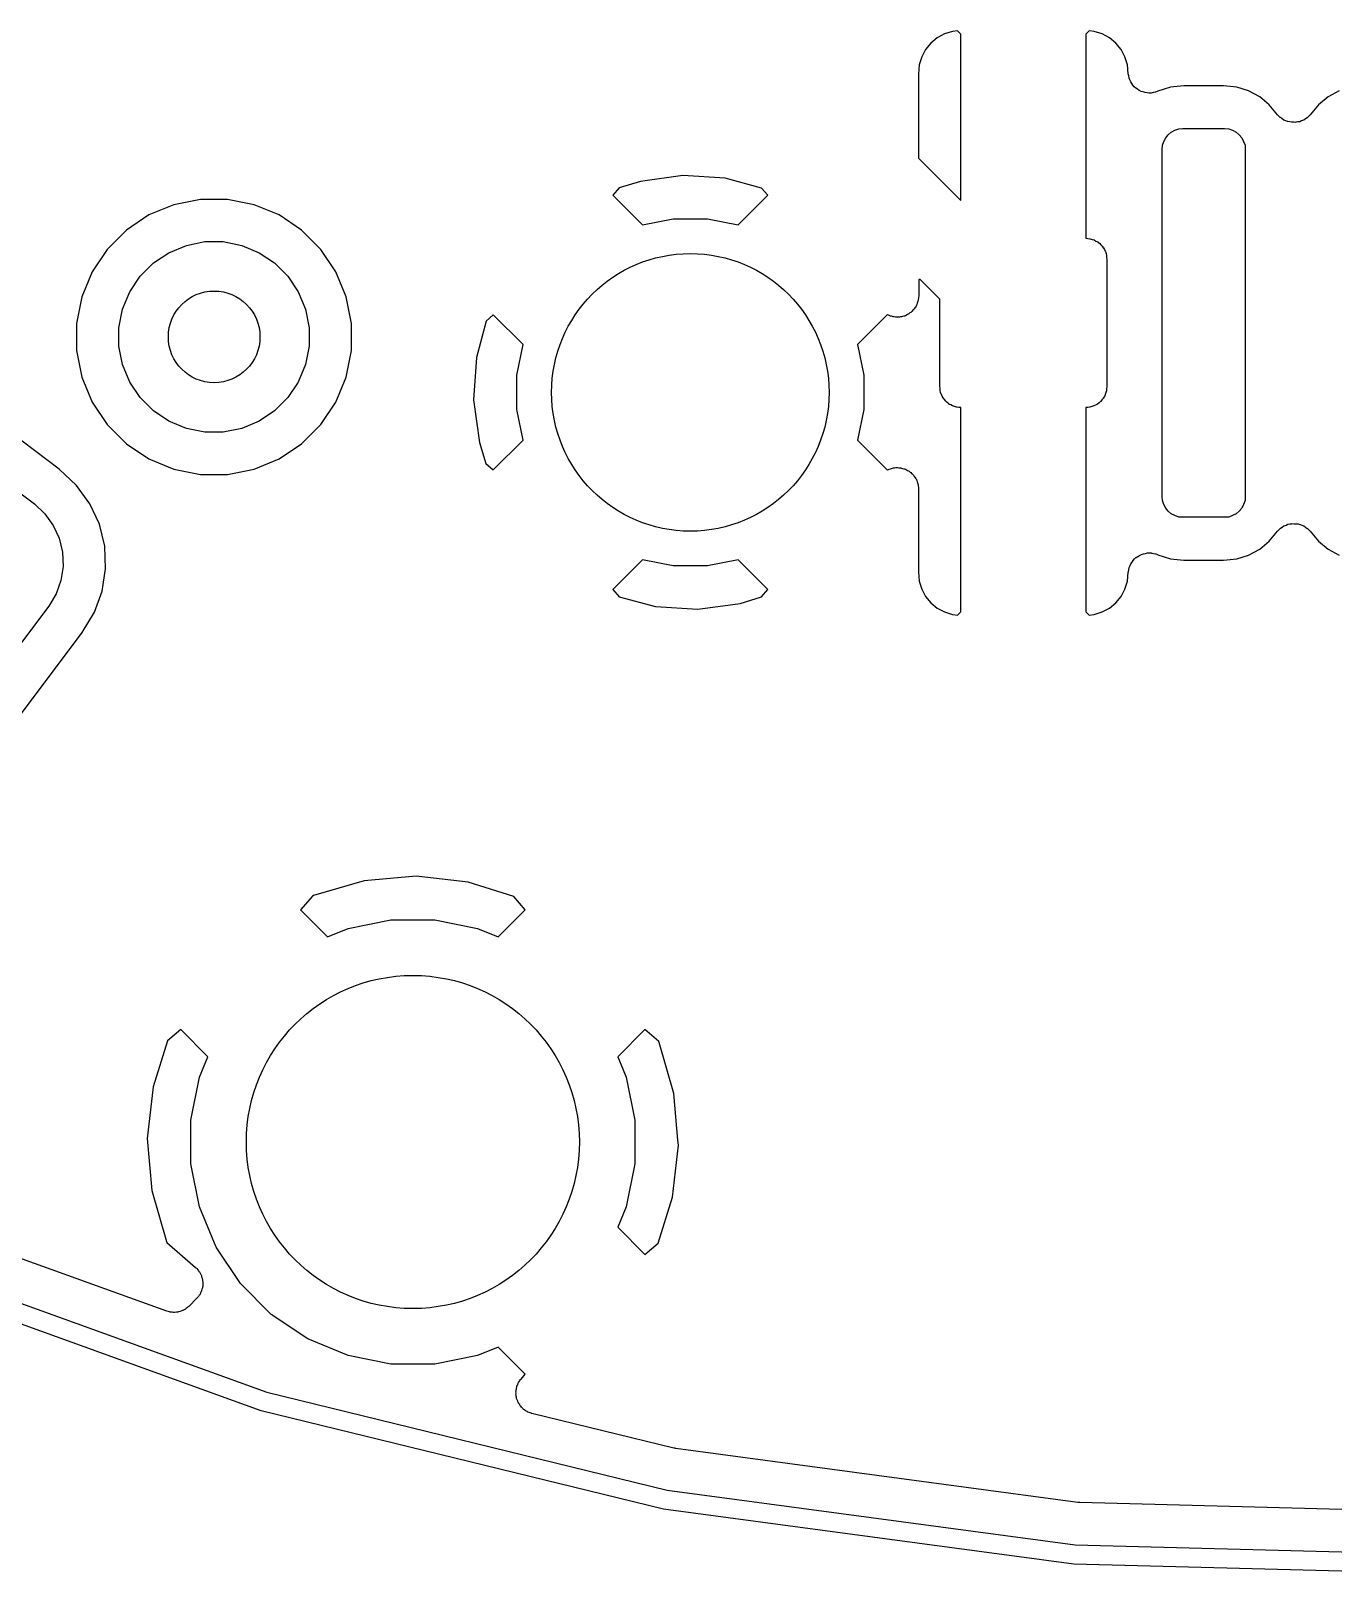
# Model space of a CAD drawing. Extents: x 176.5 to 204.5, y -115.6 to -87.6.
# Drawn here: x 185.62 to 190.32, y -115.61 to -110.05 of the extents above; entities that cross this region are included whole.
import ezdxf

# ---------------------------------------------------------------- set-up
doc = ezdxf.new("R2010")
doc.units = 0
doc.layers.add('BLACK', color=7, linetype='CONTINUOUS')

msp = doc.modelspace()

# ---------------------------------------------------------------- linework, layer by layer
at = {"layer": 'BLACK', "linetype": 'CONTINUOUS'}
for p, q in [((188.916, -110.059), (188.89, -110.073)), ((188.945, -110.05), (188.916, -110.059)), ((188.963, -110.048), (188.945, -110.05)), ((188.975, -110.06), (188.963, -110.048)), ((188.975, -110.659), (188.975, -110.06)), ((189.437, -110.048), (189.425, -110.06)), ((189.425, -110.06), (189.425, -110.795)), ((189.455, -110.05), (189.437, -110.048)), ((189.484, -110.059), (189.455, -110.05)), ((189.51, -110.073), (189.484, -110.059)), ((188.848, -110.115), (188.834, -110.141)), ((188.867, -110.092), (188.848, -110.115)), ((188.89, -110.073), (188.867, -110.092)), ((189.533, -110.092), (189.51, -110.073)), ((189.552, -110.115), (189.533, -110.092)), ((189.566, -110.141), (189.552, -110.115)), ((188.825, -110.17), (188.822, -110.204)), ((188.834, -110.141), (188.825, -110.17)), ((189.575, -110.17), (189.566, -110.141)), ((189.578, -110.203), (189.575, -110.17)), ((188.822, -110.204), (188.822, -110.507)), ((189.58, -110.21), (189.578, -110.203)), ((189.581, -110.217), (189.58, -110.21)), ((189.581, -110.218), (189.581, -110.217)), ((189.584, -110.224), (189.581, -110.218)), ((189.581, -110.218), (189.581, -110.218)), ((189.587, -110.231), (189.584, -110.224)), ((189.591, -110.238), (189.587, -110.231)), ((189.587, -110.231), (189.587, -110.231)), ((189.587, -110.231), (189.587, -110.231)), ((189.595, -110.244), (189.591, -110.238)), ((189.6, -110.249), (189.595, -110.244)), ((189.595, -110.244), (189.595, -110.244)), ((189.595, -110.244), (189.595, -110.244)), ((189.605, -110.254), (189.6, -110.249)), ((189.606, -110.254), (189.605, -110.254)), ((189.612, -110.258), (189.606, -110.254)), ((189.606, -110.254), (189.606, -110.254)), ((189.618, -110.263), (189.612, -110.258)), ((189.625, -110.266), (189.618, -110.263)), ((189.618, -110.263), (189.618, -110.263)), ((189.618, -110.263), (189.618, -110.263)), ((189.631, -110.268), (189.625, -110.266)), ((189.632, -110.268), (189.631, -110.268)), ((189.639, -110.27), (189.632, -110.268)), ((189.632, -110.268), (189.632, -110.268)), ((189.646, -110.271), (189.639, -110.27)), ((189.654, -110.272), (189.646, -110.271)), ((189.646, -110.271), (189.646, -110.271)), ((189.646, -110.271), (189.646, -110.271)), ((189.661, -110.272), (189.654, -110.272)), ((189.668, -110.27), (189.661, -110.272)), ((189.661, -110.272), (189.661, -110.272)), ((189.661, -110.272), (189.661, -110.272)), ((189.675, -110.269), (189.668, -110.27)), ((189.676, -110.269), (189.675, -110.269)), ((189.682, -110.266), (189.676, -110.269)), ((189.676, -110.269), (189.676, -110.269)), ((189.685, -110.265), (189.682, -110.266)), ((189.73, -110.251), (189.685, -110.265)), ((189.779, -110.246), (189.73, -110.251)), ((189.921, -110.246), (189.779, -110.246)), ((189.97, -110.251), (189.921, -110.246)), ((190.012, -110.264), (189.97, -110.251)), ((190.052, -110.285), (190.012, -110.264)), ((190.086, -110.314), (190.052, -110.285)), ((190.298, -110.285), (190.264, -110.314)), ((190.338, -110.264), (190.298, -110.285)), ((190.116, -110.35), (190.086, -110.314)), ((190.121, -110.355), (190.116, -110.35)), ((190.234, -110.35), (190.233, -110.351)), ((190.264, -110.314), (190.234, -110.35)), ((190.234, -110.35), (190.234, -110.35)), ((190.234, -110.35), (190.234, -110.35)), ((190.234, -110.35), (190.234, -110.35)), ((189.746, -110.406), (189.76, -110.401)), ((189.76, -110.401), (189.775, -110.4)), ((189.775, -110.4), (189.925, -110.4)), ((189.925, -110.4), (189.94, -110.401)), ((189.94, -110.401), (189.954, -110.406)), ((190.126, -110.36), (190.121, -110.355)), ((190.127, -110.36), (190.126, -110.36)), ((190.126, -110.36), (190.126, -110.36)), ((190.133, -110.365), (190.127, -110.36)), ((190.139, -110.369), (190.133, -110.365)), ((190.146, -110.372), (190.139, -110.369)), ((190.139, -110.369), (190.139, -110.369)), ((190.139, -110.369), (190.139, -110.369)), ((190.152, -110.374), (190.146, -110.372)), ((190.153, -110.374), (190.152, -110.374)), ((190.152, -110.374), (190.152, -110.374)), ((190.16, -110.376), (190.153, -110.374)), ((190.167, -110.377), (190.16, -110.376)), ((190.175, -110.377), (190.167, -110.377)), ((190.167, -110.377), (190.167, -110.377)), ((190.167, -110.377), (190.167, -110.377)), ((190.182, -110.378), (190.175, -110.377)), ((190.189, -110.376), (190.182, -110.377)), ((190.182, -110.377), (190.182, -110.377)), ((190.182, -110.377), (190.182, -110.378)), ((190.196, -110.375), (190.189, -110.376)), ((190.197, -110.375), (190.196, -110.375)), ((190.203, -110.372), (190.197, -110.375)), ((190.197, -110.375), (190.197, -110.375)), ((190.21, -110.369), (190.203, -110.372)), ((190.211, -110.369), (190.21, -110.369)), ((190.21, -110.369), (190.21, -110.369)), ((190.217, -110.365), (190.211, -110.369)), ((190.223, -110.361), (190.217, -110.365)), ((190.228, -110.356), (190.223, -110.361)), ((190.223, -110.361), (190.223, -110.361)), ((190.223, -110.361), (190.223, -110.361)), ((190.233, -110.351), (190.228, -110.356)), ((189.7, -110.475), (189.701, -110.46)), ((189.701, -110.46), (189.706, -110.446)), ((189.706, -110.446), (189.713, -110.433)), ((189.713, -110.433), (189.722, -110.422)), ((189.722, -110.422), (189.733, -110.413)), ((189.733, -110.413), (189.746, -110.406)), ((189.954, -110.406), (189.967, -110.413)), ((189.967, -110.413), (189.978, -110.422)), ((189.978, -110.422), (189.987, -110.433)), ((189.987, -110.433), (189.994, -110.446)), ((189.994, -110.446), (189.999, -110.46)), ((189.999, -110.46), (190, -110.475)), ((188.822, -110.507), (188.975, -110.659)), ((189.7, -111.725), (189.7, -110.475)), ((190, -110.475), (190, -111.725)), ((187.973, -110.569), (187.82, -110.59)), ((188.126, -110.579), (187.973, -110.569)), ((187.744, -110.613), (187.721, -110.64)), ((187.82, -110.59), (187.744, -110.613)), ((188.257, -110.614), (188.126, -110.579)), ((188.279, -110.64), (188.257, -110.614)), ((186.139, -110.674), (186.049, -110.711)), ((186.235, -110.655), (186.139, -110.674)), ((186.332, -110.655), (186.235, -110.655)), ((186.428, -110.674), (186.332, -110.655)), ((186.518, -110.711), (186.428, -110.674)), ((187.721, -110.64), (187.828, -110.747)), ((188.172, -110.747), (188.279, -110.64)), ((186.049, -110.711), (185.968, -110.766)), ((186.599, -110.766), (186.518, -110.711)), ((187.828, -110.747), (187.938, -110.725)), ((187.938, -110.725), (188.062, -110.725)), ((188.062, -110.725), (188.172, -110.747)), ((185.968, -110.766), (185.899, -110.835)), ((186.668, -110.835), (186.599, -110.766)), ((189.425, -110.795), (189.426, -110.795)), ((189.426, -110.795), (189.426, -110.795)), ((189.426, -110.795), (189.426, -110.795)), ((189.426, -110.795), (189.426, -110.795)), ((189.426, -110.795), (189.433, -110.796)), ((185.899, -110.835), (185.845, -110.916)), ((186.065, -110.884), (186.121, -110.847)), ((186.121, -110.847), (186.184, -110.821)), ((186.184, -110.821), (186.25, -110.807)), ((186.25, -110.807), (186.317, -110.807)), ((186.317, -110.807), (186.384, -110.821)), ((186.384, -110.821), (186.446, -110.847)), ((186.446, -110.847), (186.502, -110.884)), ((186.723, -110.916), (186.668, -110.835)), ((189.433, -110.796), (189.44, -110.797)), ((189.44, -110.797), (189.441, -110.797)), ((189.441, -110.797), (189.441, -110.797)), ((189.441, -110.797), (189.448, -110.799)), ((189.448, -110.799), (189.455, -110.801)), ((189.455, -110.801), (189.455, -110.801)), ((189.455, -110.801), (189.455, -110.801)), ((189.455, -110.801), (189.461, -110.805)), ((189.461, -110.805), (189.468, -110.808)), ((189.468, -110.808), (189.468, -110.808)), ((189.468, -110.808), (189.468, -110.809)), ((189.468, -110.809), (189.474, -110.813)), ((189.474, -110.813), (189.479, -110.818)), ((189.479, -110.818), (189.479, -110.818)), ((189.479, -110.818), (189.479, -110.818)), ((189.479, -110.818), (189.484, -110.824)), ((189.484, -110.824), (189.488, -110.829)), ((189.488, -110.829), (189.489, -110.829)), ((189.489, -110.829), (189.489, -110.83)), ((189.489, -110.83), (189.492, -110.836)), ((189.492, -110.836), (189.495, -110.842)), ((189.495, -110.842), (189.496, -110.843)), ((189.496, -110.843), (189.496, -110.843)), ((189.496, -110.843), (189.498, -110.85)), ((189.498, -110.85), (189.5, -110.857)), ((186.017, -110.932), (186.065, -110.884)), ((186.502, -110.884), (186.55, -110.932)), ((189.5, -110.857), (189.5, -110.857)), ((189.5, -110.857), (189.5, -110.857)), ((189.5, -110.857), (189.5, -110.864)), ((189.5, -110.864), (189.501, -110.871)), ((189.501, -110.871), (189.501, -111.329)), ((185.845, -110.916), (185.807, -111.006)), ((185.98, -110.988), (186.017, -110.932)), ((186.55, -110.932), (186.587, -110.988)), ((186.76, -111.006), (186.723, -110.916)), ((188.825, -110.944), (188.823, -110.945)), ((188.823, -110.945), (188.823, -111.003)), ((188.828, -110.943), (188.825, -110.944)), ((188.899, -111.014), (188.828, -110.943)), ((185.807, -111.006), (185.788, -111.102)), ((185.954, -111.05), (185.98, -110.988)), ((186.587, -110.988), (186.613, -111.05)), ((186.779, -111.102), (186.76, -111.006)), ((188.822, -111.011), (188.821, -111.015)), ((188.821, -111.015), (188.821, -111.019)), ((188.823, -111.004), (188.822, -111.008)), ((188.822, -111.008), (188.822, -111.011)), ((188.823, -111.003), (188.823, -111.004)), ((188.899, -111.329), (188.899, -111.014)), ((185.941, -111.117), (185.954, -111.05)), ((186.613, -111.05), (186.626, -111.117)), ((187.29, -111.071), (187.264, -111.093)), ((187.397, -111.178), (187.29, -111.071)), ((188.711, -111.07), (188.603, -111.178)), ((188.711, -111.071), (188.711, -111.07)), ((188.714, -111.072), (188.711, -111.071)), ((188.717, -111.073), (188.714, -111.072)), ((188.721, -111.075), (188.717, -111.073)), ((188.779, -111.072), (188.775, -111.074)), ((188.783, -111.07), (188.779, -111.072)), ((188.785, -111.068), (188.783, -111.07)), ((188.788, -111.067), (188.785, -111.068)), ((188.791, -111.064), (188.788, -111.067)), ((188.795, -111.062), (188.791, -111.064)), ((188.797, -111.06), (188.795, -111.062)), ((188.8, -111.058), (188.797, -111.06)), ((188.802, -111.054), (188.8, -111.058)), ((188.805, -111.051), (188.802, -111.054)), ((188.807, -111.049), (188.805, -111.051)), ((188.809, -111.046), (188.807, -111.049)), ((188.811, -111.043), (188.809, -111.046)), ((188.814, -111.039), (188.811, -111.043)), ((188.815, -111.036), (188.814, -111.039)), ((188.816, -111.033), (188.815, -111.036)), ((188.818, -111.029), (188.816, -111.033)), ((188.819, -111.025), (188.818, -111.029)), ((188.82, -111.022), (188.819, -111.025)), ((188.821, -111.019), (188.82, -111.022)), ((185.788, -111.102), (185.788, -111.199)), ((185.941, -111.184), (185.941, -111.117)), ((186.626, -111.117), (186.626, -111.184)), ((186.779, -111.199), (186.779, -111.102)), ((187.264, -111.093), (187.229, -111.224)), ((188.725, -111.076), (188.721, -111.075)), ((188.728, -111.077), (188.725, -111.076)), ((188.731, -111.078), (188.728, -111.077)), ((188.735, -111.078), (188.731, -111.078)), ((188.739, -111.079), (188.735, -111.078)), ((188.743, -111.079), (188.739, -111.079)), ((188.746, -111.079), (188.743, -111.079)), ((188.75, -111.079), (188.746, -111.079)), ((188.754, -111.079), (188.75, -111.079)), ((188.757, -111.078), (188.754, -111.079)), ((188.761, -111.078), (188.757, -111.078)), ((188.765, -111.077), (188.761, -111.078)), ((188.769, -111.076), (188.765, -111.077)), ((188.772, -111.075), (188.769, -111.076)), ((188.775, -111.074), (188.772, -111.075)), ((185.726, -111.627), (185.099, -111.155)), ((185.954, -111.25), (185.941, -111.184)), ((186.626, -111.184), (186.613, -111.25)), ((187.375, -111.288), (187.397, -111.178)), ((188.603, -111.178), (188.625, -111.288)), ((184.937, -111.226), (185.636, -111.752)), ((185.788, -111.199), (185.807, -111.295)), ((186.76, -111.295), (186.779, -111.199)), ((187.229, -111.224), (187.219, -111.377)), ((185.807, -111.295), (185.845, -111.385)), ((185.98, -111.313), (185.954, -111.25)), ((186.613, -111.25), (186.587, -111.313)), ((186.737, -111.35), (186.76, -111.295)), ((187.375, -111.412), (187.375, -111.288)), ((188.625, -111.288), (188.625, -111.412)), ((186.017, -111.369), (185.98, -111.313)), ((186.587, -111.313), (186.55, -111.369)), ((186.723, -111.385), (186.737, -111.35)), ((188.9, -111.336), (188.899, -111.329)), ((188.9, -111.343), (188.9, -111.336)), ((188.902, -111.35), (188.9, -111.343)), ((188.9, -111.343), (188.9, -111.343)), ((188.9, -111.343), (188.9, -111.343)), ((188.904, -111.357), (188.902, -111.35)), ((189.497, -111.351), (189.495, -111.358)), ((189.5, -111.344), (189.497, -111.351)), ((189.501, -111.33), (189.5, -111.337)), ((189.5, -111.337), (189.5, -111.344)), ((189.5, -111.344), (189.5, -111.344)), ((189.5, -111.344), (189.5, -111.344)), ((189.501, -111.329), (189.501, -111.329)), ((189.501, -111.329), (189.501, -111.329)), ((189.501, -111.329), (189.501, -111.329)), ((189.501, -111.329), (189.501, -111.33)), ((185.845, -111.385), (185.899, -111.466)), ((186.065, -111.417), (186.017, -111.369)), ((186.55, -111.369), (186.502, -111.417)), ((186.668, -111.466), (186.723, -111.385)), ((187.219, -111.377), (187.24, -111.53)), ((188.905, -111.358), (188.904, -111.357)), ((188.904, -111.357), (188.904, -111.357)), ((188.908, -111.364), (188.905, -111.358)), ((188.911, -111.37), (188.908, -111.364)), ((188.911, -111.371), (188.911, -111.37)), ((188.912, -111.371), (188.911, -111.371)), ((188.916, -111.376), (188.912, -111.371)), ((188.921, -111.382), (188.916, -111.376)), ((188.926, -111.387), (188.921, -111.382)), ((188.921, -111.382), (188.921, -111.382)), ((188.921, -111.382), (188.921, -111.382)), ((188.932, -111.391), (188.926, -111.387)), ((188.932, -111.392), (188.932, -111.391)), ((188.939, -111.395), (188.932, -111.392)), ((188.932, -111.392), (188.932, -111.392)), ((188.945, -111.399), (188.939, -111.395)), ((188.952, -111.401), (188.945, -111.399)), ((188.945, -111.399), (188.945, -111.399)), ((188.945, -111.399), (188.945, -111.399)), ((188.959, -111.403), (188.952, -111.401)), ((188.96, -111.403), (188.959, -111.403)), ((188.959, -111.403), (188.959, -111.403)), ((188.967, -111.404), (188.96, -111.403)), ((188.974, -111.405), (188.967, -111.404)), ((188.975, -111.405), (188.974, -111.405)), ((188.974, -111.405), (188.974, -111.405)), ((188.974, -111.405), (188.974, -111.405)), ((188.974, -111.405), (188.974, -111.405)), ((188.975, -112.14), (188.975, -111.405)), ((189.432, -111.404), (189.425, -111.405)), ((189.425, -111.405), (189.425, -112.14)), ((189.439, -111.403), (189.432, -111.404)), ((189.44, -111.403), (189.439, -111.403)), ((189.447, -111.401), (189.44, -111.403)), ((189.44, -111.403), (189.44, -111.403)), ((189.454, -111.399), (189.447, -111.401)), ((189.46, -111.396), (189.454, -111.399)), ((189.454, -111.399), (189.454, -111.399)), ((189.454, -111.399), (189.454, -111.399)), ((189.467, -111.392), (189.46, -111.396)), ((189.473, -111.388), (189.467, -111.392)), ((189.467, -111.392), (189.467, -111.392)), ((189.467, -111.392), (189.467, -111.392)), ((189.478, -111.383), (189.473, -111.388)), ((189.479, -111.383), (189.478, -111.383)), ((189.478, -111.383), (189.478, -111.383)), ((189.483, -111.377), (189.479, -111.383)), ((189.488, -111.372), (189.483, -111.377)), ((189.492, -111.365), (189.488, -111.371)), ((189.488, -111.371), (189.488, -111.371)), ((189.488, -111.371), (189.488, -111.372)), ((189.495, -111.359), (189.492, -111.365)), ((189.495, -111.358), (189.495, -111.358)), ((189.495, -111.358), (189.495, -111.359)), ((186.121, -111.454), (186.065, -111.417)), ((186.184, -111.48), (186.121, -111.454)), ((186.446, -111.454), (186.384, -111.48)), ((186.502, -111.417), (186.446, -111.454)), ((187.397, -111.522), (187.375, -111.412)), ((188.625, -111.412), (188.603, -111.522)), ((185.899, -111.466), (185.968, -111.535)), ((186.25, -111.493), (186.184, -111.48)), ((186.317, -111.493), (186.25, -111.493)), ((186.384, -111.48), (186.317, -111.493)), ((186.599, -111.535), (186.668, -111.466)), ((185.968, -111.535), (186.049, -111.589)), ((186.518, -111.589), (186.599, -111.535)), ((187.24, -111.53), (187.263, -111.606)), ((187.29, -111.629), (187.397, -111.522)), ((188.603, -111.522), (188.711, -111.63)), ((185.788, -111.685), (185.726, -111.627)), ((186.049, -111.589), (186.139, -111.627)), ((186.139, -111.627), (186.235, -111.646)), ((186.332, -111.646), (186.428, -111.627)), ((186.428, -111.627), (186.518, -111.589)), ((187.263, -111.606), (187.29, -111.629)), ((188.711, -111.629), (188.714, -111.628)), ((188.711, -111.63), (188.711, -111.629)), ((188.714, -111.628), (188.717, -111.627)), ((188.717, -111.627), (188.721, -111.625)), ((188.721, -111.625), (188.725, -111.624)), ((188.725, -111.624), (188.729, -111.623)), ((188.729, -111.623), (188.732, -111.622)), ((188.732, -111.622), (188.736, -111.622)), ((188.736, -111.622), (188.74, -111.621)), ((188.74, -111.621), (188.743, -111.621)), ((188.743, -111.621), (188.747, -111.621)), ((188.747, -111.621), (188.751, -111.622)), ((188.751, -111.622), (188.755, -111.622)), ((188.755, -111.622), (188.758, -111.622)), ((188.758, -111.622), (188.761, -111.623)), ((188.761, -111.623), (188.765, -111.624)), ((188.765, -111.624), (188.769, -111.625)), ((188.769, -111.625), (188.772, -111.626)), ((188.772, -111.626), (188.775, -111.627)), ((188.775, -111.627), (188.779, -111.629)), ((188.779, -111.629), (188.783, -111.631)), ((186.235, -111.646), (186.332, -111.646)), ((188.783, -111.631), (188.786, -111.633)), ((188.786, -111.633), (188.789, -111.634)), ((188.789, -111.634), (188.792, -111.637)), ((188.792, -111.637), (188.795, -111.639)), ((188.795, -111.639), (188.797, -111.642)), ((188.797, -111.642), (188.8, -111.644)), ((188.8, -111.644), (188.803, -111.647)), ((188.803, -111.647), (188.805, -111.65)), ((188.805, -111.65), (188.807, -111.653)), ((188.807, -111.653), (188.809, -111.655)), ((188.809, -111.655), (188.811, -111.659)), ((188.811, -111.659), (188.814, -111.662)), ((188.814, -111.662), (188.815, -111.665)), ((188.815, -111.665), (188.816, -111.668)), ((188.816, -111.668), (188.818, -111.672)), ((188.818, -111.672), (188.819, -111.676)), ((188.819, -111.676), (188.82, -111.679)), ((188.82, -111.679), (188.821, -111.683)), ((188.821, -111.683), (188.821, -111.687)), ((185.836, -111.751), (185.788, -111.685)), ((188.821, -111.687), (188.822, -111.691)), ((188.822, -111.691), (188.822, -111.694)), ((188.822, -111.694), (188.822, -111.697)), ((188.822, -111.697), (188.822, -111.996)), ((189.701, -111.74), (189.7, -111.725)), ((189.706, -111.754), (189.701, -111.74)), ((189.999, -111.74), (189.994, -111.754)), ((190, -111.725), (189.999, -111.74)), ((185.636, -111.752), (185.674, -111.787)), ((185.674, -111.787), (185.704, -111.829)), ((185.871, -111.825), (185.836, -111.751)), ((189.713, -111.767), (189.706, -111.754)), ((189.722, -111.778), (189.713, -111.767)), ((189.733, -111.787), (189.722, -111.778)), ((189.746, -111.794), (189.733, -111.787)), ((189.76, -111.799), (189.746, -111.794)), ((189.954, -111.794), (189.94, -111.799)), ((189.967, -111.787), (189.954, -111.794)), ((189.978, -111.778), (189.967, -111.787)), ((189.987, -111.767), (189.978, -111.778)), ((189.994, -111.754), (189.987, -111.767)), ((185.704, -111.829), (185.726, -111.875)), ((185.89, -111.904), (185.871, -111.825)), ((189.775, -111.8), (189.76, -111.799)), ((189.925, -111.8), (189.775, -111.8)), ((189.94, -111.799), (189.925, -111.8)), ((190.086, -111.886), (190.116, -111.85)), ((190.116, -111.85), (190.117, -111.849)), ((190.116, -111.85), (190.116, -111.85)), ((190.116, -111.85), (190.116, -111.85)), ((190.116, -111.85), (190.116, -111.85)), ((190.117, -111.849), (190.122, -111.844)), ((190.122, -111.844), (190.127, -111.839)), ((190.127, -111.839), (190.133, -111.835)), ((190.127, -111.839), (190.127, -111.839)), ((190.127, -111.839), (190.127, -111.839)), ((190.133, -111.835), (190.139, -111.831)), ((190.139, -111.831), (190.14, -111.831)), ((190.14, -111.831), (190.147, -111.828)), ((190.14, -111.831), (190.14, -111.831)), ((190.147, -111.828), (190.153, -111.825)), ((190.153, -111.825), (190.153, -111.825)), ((190.153, -111.825), (190.154, -111.825)), ((190.154, -111.825), (190.161, -111.824)), ((190.161, -111.824), (190.168, -111.823)), ((190.168, -111.823), (190.168, -111.822)), ((190.168, -111.822), (190.176, -111.823)), ((190.168, -111.823), (190.168, -111.823)), ((190.176, -111.823), (190.183, -111.823)), ((190.183, -111.823), (190.183, -111.823)), ((190.183, -111.823), (190.183, -111.823)), ((190.183, -111.823), (190.19, -111.824)), ((190.19, -111.824), (190.197, -111.826)), ((190.197, -111.826), (190.198, -111.826)), ((190.198, -111.826), (190.198, -111.826)), ((190.198, -111.826), (190.204, -111.828)), ((190.204, -111.828), (190.211, -111.831)), ((190.211, -111.831), (190.211, -111.831)), ((190.211, -111.831), (190.211, -111.831)), ((190.211, -111.831), (190.217, -111.836)), ((190.217, -111.836), (190.223, -111.84)), ((190.223, -111.84), (190.224, -111.84)), ((190.224, -111.84), (190.224, -111.84)), ((190.224, -111.84), (190.229, -111.845)), ((190.229, -111.845), (190.234, -111.85)), ((190.234, -111.85), (190.264, -111.886)), ((185.726, -111.875), (185.738, -111.925)), ((185.893, -111.985), (185.89, -111.904)), ((190.052, -111.915), (190.086, -111.886)), ((190.264, -111.886), (190.298, -111.915)), ((185.738, -111.925), (185.74, -111.977)), ((187.828, -111.953), (187.721, -112.06)), ((187.938, -111.975), (187.828, -111.953)), ((188.172, -111.953), (188.062, -111.975)), ((188.279, -112.06), (188.172, -111.953)), ((189.588, -111.968), (189.592, -111.962)), ((189.592, -111.962), (189.596, -111.956)), ((189.596, -111.955), (189.601, -111.95)), ((189.596, -111.956), (189.596, -111.955)), ((189.596, -111.955), (189.596, -111.955)), ((189.601, -111.95), (189.606, -111.945)), ((189.606, -111.945), (189.606, -111.945)), ((189.606, -111.945), (189.607, -111.945)), ((189.607, -111.945), (189.613, -111.941)), ((189.613, -111.941), (189.619, -111.937)), ((189.619, -111.937), (189.626, -111.934)), ((189.619, -111.937), (189.619, -111.937)), ((189.619, -111.937), (189.619, -111.937)), ((189.626, -111.934), (189.632, -111.931)), ((189.632, -111.931), (189.633, -111.931)), ((189.633, -111.931), (189.64, -111.93)), ((189.633, -111.931), (189.633, -111.931)), ((189.64, -111.93), (189.647, -111.928)), ((189.647, -111.928), (189.647, -111.928)), ((189.647, -111.928), (189.647, -111.928)), ((189.647, -111.928), (189.655, -111.928)), ((189.655, -111.928), (189.662, -111.928)), ((189.662, -111.928), (189.662, -111.929)), ((189.662, -111.929), (189.662, -111.929)), ((189.662, -111.929), (189.669, -111.93)), ((189.669, -111.93), (189.676, -111.931)), ((189.676, -111.931), (189.677, -111.931)), ((189.677, -111.931), (189.677, -111.932)), ((189.677, -111.932), (189.684, -111.934)), ((189.684, -111.934), (189.685, -111.935)), ((189.685, -111.935), (189.73, -111.949)), ((189.73, -111.949), (189.779, -111.954)), ((189.779, -111.954), (189.921, -111.954)), ((189.921, -111.954), (189.97, -111.949)), ((189.97, -111.949), (190.012, -111.936)), ((190.012, -111.936), (190.052, -111.915)), ((190.298, -111.915), (190.338, -111.936)), ((185.74, -111.977), (185.732, -112.028)), ((185.884, -112.042), (185.893, -111.985)), ((188.062, -111.975), (187.938, -111.975)), ((188.822, -111.996), (188.825, -112.03)), ((189.575, -112.03), (189.578, -111.997)), ((189.578, -111.997), (189.579, -111.996)), ((189.579, -111.996), (189.58, -111.988)), ((189.579, -111.996), (189.579, -111.996)), ((189.579, -111.996), (189.579, -111.996)), ((189.579, -111.996), (189.579, -111.996)), ((189.58, -111.988), (189.582, -111.982)), ((189.582, -111.981), (189.585, -111.974)), ((189.582, -111.982), (189.582, -111.981)), ((189.582, -111.981), (189.582, -111.981)), ((189.585, -111.974), (189.587, -111.968)), ((189.587, -111.968), (189.587, -111.968)), ((189.587, -111.968), (189.588, -111.968)), ((185.732, -112.028), (185.715, -112.076)), ((185.853, -112.142), (185.881, -112.066)), ((185.881, -112.066), (185.884, -112.042)), ((185.884, -112.042), (185.884, -112.042)), ((187.721, -112.06), (187.743, -112.086)), ((188.256, -112.087), (188.279, -112.06)), ((188.825, -112.03), (188.834, -112.059)), ((188.834, -112.059), (188.848, -112.085)), ((189.552, -112.085), (189.566, -112.059)), ((189.566, -112.059), (189.575, -112.03)), ((185.688, -112.12), (185.372, -112.539)), ((185.715, -112.076), (185.688, -112.12)), ((187.743, -112.086), (187.874, -112.121)), ((187.874, -112.121), (188.027, -112.131)), ((188.027, -112.131), (188.18, -112.11)), ((188.18, -112.11), (188.256, -112.087)), ((188.848, -112.085), (188.867, -112.108)), ((188.867, -112.108), (188.89, -112.127)), ((188.89, -112.127), (188.916, -112.141)), ((189.484, -112.141), (189.51, -112.127)), ((189.51, -112.127), (189.533, -112.108)), ((189.533, -112.108), (189.552, -112.085)), ((185.808, -112.215), (185.853, -112.142)), ((188.916, -112.141), (188.945, -112.15)), ((188.945, -112.15), (188.963, -112.152)), ((188.963, -112.152), (188.975, -112.14)), ((189.425, -112.14), (189.437, -112.152)), ((189.437, -112.152), (189.455, -112.15)), ((189.455, -112.15), (189.484, -112.141)), ((185.497, -112.629), (185.808, -112.215)), ((186.825, -113.109), (186.642, -113.162)), ((187.012, -113.093), (186.825, -113.109)), ((187.199, -113.114), (187.012, -113.093)), ((187.364, -113.166), (187.199, -113.114)), ((186.638, -113.164), (186.595, -113.214)), ((186.642, -113.162), (186.638, -113.164)), ((187.405, -113.214), (187.364, -113.166)), ((186.595, -113.214), (186.693, -113.311)), ((187.307, -113.311), (187.405, -113.214)), ((186.693, -113.311), (186.767, -113.281)), ((186.767, -113.281), (186.921, -113.25)), ((186.921, -113.25), (187.079, -113.25)), ((187.079, -113.25), (187.233, -113.281)), ((187.233, -113.281), (187.307, -113.311)), ((186.116, -113.686), (186.064, -113.851)), ((186.164, -113.645), (186.116, -113.686)), ((186.261, -113.743), (186.164, -113.645)), ((187.836, -113.645), (187.739, -113.743)), ((187.886, -113.688), (187.836, -113.645)), ((187.888, -113.692), (187.886, -113.688)), ((187.941, -113.875), (187.888, -113.692)), ((186.231, -113.817), (186.261, -113.743)), ((187.739, -113.743), (187.769, -113.817)), ((186.064, -113.851), (186.043, -114.038)), ((186.2, -113.971), (186.231, -113.817)), ((187.769, -113.817), (187.8, -113.971)), ((187.955, -114.043), (187.941, -113.875)), ((186.2, -114.129), (186.2, -113.971)), ((187.8, -113.971), (187.8, -114.129)), ((186.043, -114.038), (186.059, -114.225)), ((187.936, -114.249), (187.957, -114.062)), ((187.957, -114.062), (187.955, -114.043)), ((186.231, -114.283), (186.2, -114.129)), ((187.8, -114.129), (187.769, -114.283)), ((186.059, -114.225), (186.112, -114.408)), ((186.291, -114.429), (186.231, -114.283)), ((187.769, -114.283), (187.739, -114.357)), ((187.884, -114.414), (187.936, -114.249)), ((186.113, -114.659), (185.141, -114.309)), ((186.112, -114.408), (186.114, -114.412)), ((187.739, -114.357), (187.836, -114.455)), ((185.078, -114.448), (186.474, -114.951)), ((186.114, -114.412), (186.217, -114.502)), ((186.379, -114.56), (186.291, -114.429)), ((187.836, -114.455), (187.884, -114.414)), ((186.454, -115.018), (185.051, -114.512)), ((186.217, -114.502), (186.218, -114.503)), ((186.218, -114.503), (186.22, -114.505)), ((186.22, -114.505), (186.221, -114.506)), ((186.221, -114.506), (186.225, -114.51)), ((186.225, -114.51), (186.228, -114.514)), ((186.228, -114.514), (186.229, -114.516)), ((186.229, -114.516), (186.231, -114.518)), ((186.231, -114.518), (186.233, -114.522)), ((186.233, -114.522), (186.236, -114.527)), ((186.236, -114.527), (186.237, -114.529)), ((186.237, -114.529), (186.238, -114.531)), ((186.238, -114.531), (186.239, -114.536)), ((186.239, -114.536), (186.241, -114.541)), ((186.242, -114.575), (186.24, -114.58)), ((186.241, -114.541), (186.241, -114.543)), ((186.241, -114.543), (186.242, -114.545)), ((186.242, -114.545), (186.242, -114.55)), ((186.242, -114.55), (186.243, -114.555)), ((186.243, -114.57), (186.242, -114.572)), ((186.242, -114.572), (186.242, -114.575)), ((186.243, -114.555), (186.243, -114.558)), ((186.243, -114.558), (186.243, -114.56)), ((186.243, -114.56), (186.243, -114.565)), ((186.243, -114.565), (186.243, -114.57)), ((186.49, -114.671), (186.379, -114.56)), ((186.221, -114.613), (186.193, -114.642)), ((186.222, -114.612), (186.221, -114.613)), ((186.224, -114.61), (186.222, -114.612)), ((186.227, -114.606), (186.224, -114.61)), ((186.23, -114.602), (186.227, -114.606)), ((186.232, -114.6), (186.23, -114.602)), ((186.233, -114.598), (186.232, -114.6)), ((186.235, -114.593), (186.233, -114.598)), ((186.237, -114.589), (186.235, -114.593)), ((186.238, -114.587), (186.237, -114.589)), ((186.239, -114.585), (186.238, -114.587)), ((186.24, -114.58), (186.239, -114.585)), ((186.118, -114.661), (186.113, -114.659)), ((186.123, -114.662), (186.118, -114.661)), ((186.126, -114.663), (186.123, -114.662)), ((186.128, -114.663), (186.126, -114.663)), ((186.133, -114.663), (186.128, -114.663)), ((186.138, -114.664), (186.133, -114.663)), ((186.14, -114.664), (186.138, -114.664)), ((186.142, -114.664), (186.14, -114.664)), ((186.148, -114.663), (186.142, -114.664)), ((186.153, -114.663), (186.148, -114.663)), ((186.155, -114.662), (186.153, -114.663)), ((186.157, -114.662), (186.155, -114.662)), ((186.162, -114.66), (186.157, -114.662)), ((186.167, -114.658), (186.162, -114.66)), ((186.169, -114.657), (186.167, -114.658)), ((186.171, -114.657), (186.169, -114.657)), ((186.176, -114.654), (186.171, -114.657)), ((186.181, -114.652), (186.176, -114.654)), ((186.182, -114.65), (186.181, -114.652)), ((186.184, -114.649), (186.182, -114.65)), ((186.188, -114.646), (186.184, -114.649)), ((186.192, -114.642), (186.188, -114.646)), ((186.193, -114.642), (186.192, -114.642)), ((186.621, -114.759), (186.49, -114.671)), ((186.767, -114.819), (186.621, -114.759)), ((187.307, -114.789), (187.233, -114.819)), ((187.405, -114.886), (187.307, -114.789)), ((186.921, -114.85), (186.767, -114.819)), ((187.079, -114.85), (186.921, -114.85)), ((187.233, -114.819), (187.079, -114.85)), ((187.384, -114.912), (187.386, -114.909)), ((187.386, -114.909), (187.388, -114.906)), ((187.388, -114.906), (187.39, -114.904)), ((187.39, -114.904), (187.405, -114.886)), ((186.474, -114.951), (187.916, -115.304)), ((187.371, -114.95), (187.372, -114.947)), ((187.372, -114.955), (187.371, -114.95)), ((187.371, -114.959), (187.372, -114.955)), ((187.372, -114.962), (187.371, -114.959)), ((187.372, -114.944), (187.373, -114.94)), ((187.372, -114.947), (187.372, -114.944)), ((187.372, -114.965), (187.372, -114.962)), ((187.373, -114.969), (187.372, -114.965)), ((187.373, -114.94), (187.374, -114.935)), ((187.374, -114.935), (187.375, -114.933)), ((187.375, -114.93), (187.377, -114.926)), ((187.375, -114.933), (187.375, -114.93)), ((187.377, -114.926), (187.379, -114.921)), ((187.379, -114.921), (187.38, -114.919)), ((187.38, -114.919), (187.381, -114.916)), ((187.381, -114.916), (187.384, -114.912)), ((187.903, -115.372), (186.454, -115.018)), ((187.374, -114.974), (187.373, -114.969)), ((187.375, -114.976), (187.374, -114.974)), ((187.376, -114.979), (187.375, -114.976)), ((187.378, -114.983), (187.376, -114.979)), ((187.379, -114.988), (187.378, -114.983)), ((187.381, -114.99), (187.379, -114.988)), ((187.382, -114.993), (187.381, -114.99)), ((187.385, -114.996), (187.382, -114.993)), ((187.387, -115), (187.385, -114.996)), ((187.389, -115.002), (187.387, -115)), ((187.391, -115.005), (187.389, -115.002)), ((187.394, -115.008), (187.391, -115.005)), ((187.397, -115.011), (187.394, -115.008)), ((187.399, -115.013), (187.397, -115.011)), ((187.402, -115.015), (187.399, -115.013)), ((187.405, -115.017), (187.402, -115.015)), ((187.409, -115.02), (187.405, -115.017)), ((187.412, -115.021), (187.409, -115.02)), ((187.414, -115.023), (187.412, -115.021)), ((187.419, -115.024), (187.414, -115.023)), ((187.423, -115.026), (187.419, -115.024)), ((187.426, -115.027), (187.423, -115.026)), ((187.428, -115.028), (187.426, -115.027)), ((187.429, -115.028), (187.428, -115.028)), ((187.94, -115.153), (187.429, -115.028)), ((187.944, -115.153), (187.94, -115.153)), ((187.947, -115.154), (187.944, -115.153)), ((187.948, -115.154), (187.947, -115.154)), ((189.396, -115.348), (187.948, -115.154)), ((187.916, -115.304), (189.387, -115.501)), ((189.399, -115.348), (189.396, -115.348)), ((189.403, -115.349), (189.399, -115.348)), ((189.404, -115.349), (189.403, -115.349)), ((190.863, -115.388), (189.404, -115.349)), ((189.382, -115.57), (187.903, -115.372)), ((189.387, -115.501), (190.871, -115.54)), ((190.873, -115.61), (189.382, -115.57))]:
    msp.add_line(p, q, dxfattribs=at)
at = {"layer": 'BLACK'}
for centre, radius in [((188, -111.35), 0.5), ((188, -111.35), 0.5), ((186.284, -111.15), 0.1651), ((187, -114.05), 0.6), ((187, -114.05), 0.6)]:
    msp.add_circle(centre, radius, dxfattribs=at)

doc.saveas('drawing.dxf')
